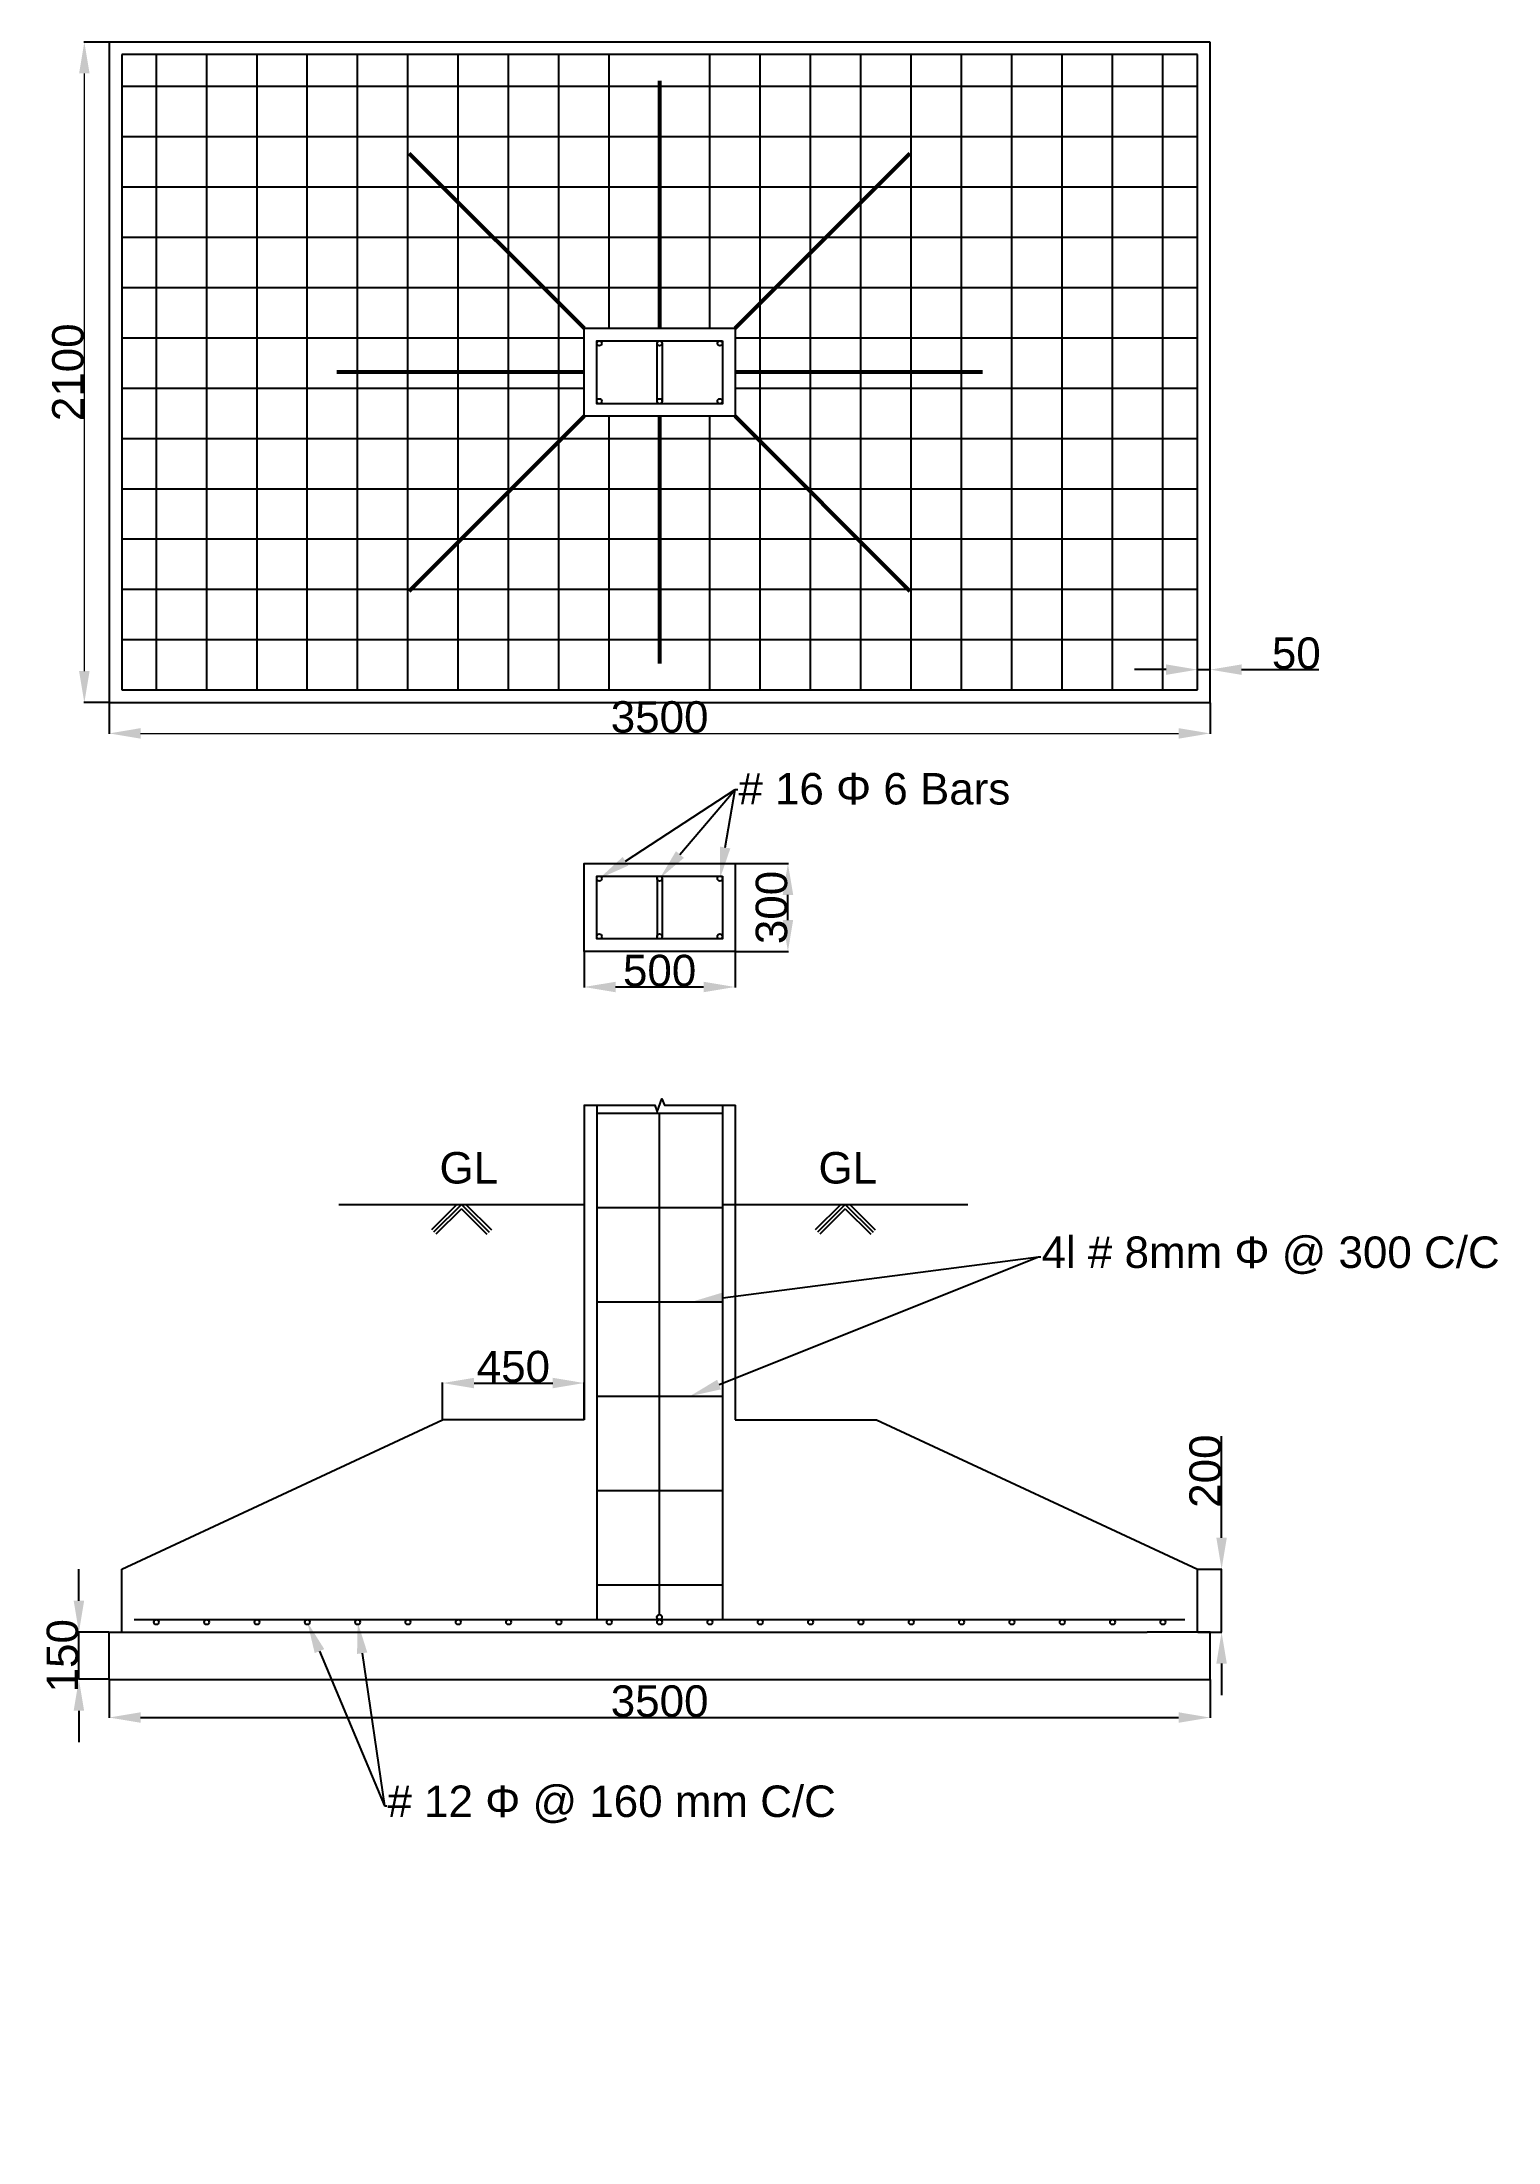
# Model space of a CAD drawing. Header units: millimetres. Extents: x 5515 to 10144, y 2919 to 9595.
import ezdxf
from ezdxf import colors
from ezdxf.entities.mleader import LeaderData, LeaderLine
from ezdxf.math import Vec2, Vec3

# ---------------------------------------------------------------- set-up
doc = ezdxf.new("R2010")
doc.units = ezdxf.units.MM
doc.styles.get("Standard").update_dxf_attribs({"font": 'arial.ttf'})
doc.dimstyles.new('ISO-25', dxfattribs={"dimtxt": 2.5, "dimasz": 2.5, "dimexe": 1.25, "dimexo": 0.625, "dimtad": 1, "dimtxsty": 'Standard', "dimcen": 2.5, "dimadec": 0, "dimazin": 0, "dimtfac": 1, "dimtmove": 0, "dimatfit": 3, "dimfxl": 1, "dimarcsym": 0})

# ---------------------------------------------------------------- blocks, each defined once
blk = doc.blocks.new('*D9')
at = {"color": 0, "lineweight": -2, "transparency": 16777216}
for p, q in [((5728.3, 4388.8), (5728.3, 4266.7)), ((9228.3, 4388.8), (9228.3, 4266.7)), ((5828.3, 4267.9), (9128.3, 4267.9))]:
    blk.add_line(p, q, dxfattribs=at)
at = {"color": 0, "transparency": 16777216}
for points in [[(5828.3, 4284.6), (5828.3, 4251.3), (5728.3, 4267.9)], [(9128.3, 4284.6), (9128.3, 4251.3), (9228.3, 4267.9)]]:
    blk.add_solid(points, dxfattribs=at)
at = {"layer": 'DEFPOINTS', "color": 0, "transparency": 16777216}
for p in [(5728.3, 4389.4), (9228.3, 4389.4), (9228.3, 4267.9)]:
    blk.add_point(p, dxfattribs=at)
at = {"color": 0, "transparency": 16777216, "insert": (7478.3, 4319.6), "char_height": 100, "attachment_point": 5}
blk.add_mtext('3500', dxfattribs=at)
blk = doc.blocks.new('*D10')
at = {"color": 0, "lineweight": -2, "transparency": 16777216}
for p, q in [((5632.1, 4639.4), (5632.1, 4739.4)), ((5727.7, 4539.4), (5630.8, 4539.4)), ((5632.1, 4389.4), (5632.1, 4539.4)), ((5727.7, 4389.4), (5630.8, 4389.4)), ((5632.1, 4289.4), (5632.1, 4189.4))]:
    blk.add_line(p, q, dxfattribs=at)
at = {"color": 0, "transparency": 16777216}
for points in [[(5615.4, 4639.4), (5648.8, 4639.4), (5632.1, 4539.4)], [(5615.4, 4289.4), (5648.8, 4289.4), (5632.1, 4389.4)]]:
    blk.add_solid(points, dxfattribs=at)
at = {"layer": 'DEFPOINTS', "color": 0, "transparency": 16777216}
for p in [(5632.1, 4539.4), (5728.3, 4539.4), (5728.3, 4389.4)]:
    blk.add_point(p, dxfattribs=at)
at = {"color": 0, "transparency": 16777216, "insert": (5580.4, 4464.4), "char_height": 100, "attachment_point": 5, "rotation": 90}
blk.add_mtext('150', dxfattribs=at)
blk = doc.blocks.new('*D12')
at = {"color": 0, "lineweight": -2, "transparency": 16777216}
for p, q in [((9264.9, 4839.4), (9264.9, 5162.9)), ((9188.9, 4739.4), (9266.1, 4739.4)), ((9264.9, 4539.4), (9264.9, 4739.4)), ((9188.9, 4539.4), (9266.1, 4539.4)), ((9264.9, 4439.4), (9264.9, 4339.4))]:
    blk.add_line(p, q, dxfattribs=at)
at = {"color": 0, "transparency": 16777216}
for points in [[(9248.2, 4839.4), (9281.5, 4839.4), (9264.9, 4739.4)], [(9248.2, 4439.4), (9281.5, 4439.4), (9264.9, 4539.4)]]:
    blk.add_solid(points, dxfattribs=at)
at = {"layer": 'DEFPOINTS', "color": 0, "transparency": 16777216}
for p in [(9188.3, 4739.4), (9264.9, 4739.4), (9188.3, 4539.4)]:
    blk.add_point(p, dxfattribs=at)
at = {"color": 0, "transparency": 16777216, "insert": (9213.2, 5051.2), "char_height": 100, "attachment_point": 5, "rotation": 90}
blk.add_mtext('200', dxfattribs=at)
blk = doc.blocks.new('*D13')
at = {"color": 0, "lineweight": -2, "transparency": 16777216}
for p, q in [((6788.3, 5215.2), (6788.3, 5332.6)), ((6888.3, 5331.3), (7138.3, 5331.3)), ((7238.3, 5215.2), (7238.3, 5332.6))]:
    blk.add_line(p, q, dxfattribs=at)
at = {"color": 0, "transparency": 16777216}
for points in [[(6888.3, 5348), (6888.3, 5314.7), (6788.3, 5331.3)], [(7138.3, 5348), (7138.3, 5314.7), (7238.3, 5331.3)]]:
    blk.add_solid(points, dxfattribs=at)
at = {"layer": 'DEFPOINTS', "color": 0, "transparency": 16777216}
for p in [(7238.3, 5331.3), (6788.3, 5214.6), (7238.3, 5214.6)]:
    blk.add_point(p, dxfattribs=at)
at = {"color": 0, "transparency": 16777216, "insert": (7013.3, 5383), "char_height": 100, "attachment_point": 5}
blk.add_mtext('450', dxfattribs=at)
blk = doc.blocks.new('*D14')
at = {"color": 0, "lineweight": -2, "transparency": 16777216}
for p, q in [((7238.3, 6702.6), (7238.3, 6589.1)), ((7718.3, 6702.6), (7718.3, 6589.1)), ((7338.3, 6590.4), (7618.3, 6590.4))]:
    blk.add_line(p, q, dxfattribs=at)
at = {"color": 0, "transparency": 16777216}
for points in [[(7338.3, 6607), (7338.3, 6573.7), (7238.3, 6590.4)], [(7618.3, 6607), (7618.3, 6573.7), (7718.3, 6590.4)]]:
    blk.add_solid(points, dxfattribs=at)
at = {"layer": 'DEFPOINTS', "color": 0, "transparency": 16777216}
for p in [(7238.3, 6703.2), (7718.3, 6703.2), (7718.3, 6590.4)]:
    blk.add_point(p, dxfattribs=at)
at = {"color": 0, "transparency": 16777216, "insert": (7478.3, 6642.1), "char_height": 100, "attachment_point": 5}
blk.add_mtext('500', dxfattribs=at)
blk = doc.blocks.new('*D15')
at = {"color": 0, "lineweight": -2, "transparency": 16777216}
for p, q in [((7718.9, 6983.2), (7887.5, 6983.2)), ((7886.2, 6803.2), (7886.2, 6883.2)), ((7718.9, 6703.2), (7887.5, 6703.2))]:
    blk.add_line(p, q, dxfattribs=at)
at = {"color": 0, "transparency": 16777216}
for points in [[(7869.6, 6883.2), (7902.9, 6883.2), (7886.2, 6983.2)], [(7869.6, 6803.2), (7902.9, 6803.2), (7886.2, 6703.2)]]:
    blk.add_solid(points, dxfattribs=at)
at = {"layer": 'DEFPOINTS', "color": 0, "transparency": 16777216}
for p in [(7718.3, 6983.2), (7886.2, 6983.2), (7718.3, 6703.2)]:
    blk.add_point(p, dxfattribs=at)
at = {"color": 0, "transparency": 16777216, "insert": (7834.5, 6843.2), "char_height": 100, "attachment_point": 5, "rotation": 90}
blk.add_mtext('300', dxfattribs=at)
blk = doc.blocks.new('*D16')
at = {"color": 0, "lineweight": -2, "transparency": 16777216}
for p, q in [((9088.3, 7599.3), (8988.3, 7599.3)), ((9188.3, 7599.9), (9188.3, 7600.5)), ((9188.3, 7599.3), (9228.3, 7599.3)), ((9228.3, 7599.9), (9228.3, 7600.5)), ((9328.3, 7599.3), (9574.5, 7599.3))]:
    blk.add_line(p, q, dxfattribs=at)
at = {"color": 0, "transparency": 16777216}
for points in [[(9088.3, 7616), (9088.3, 7582.6), (9188.3, 7599.3)], [(9328.3, 7616), (9328.3, 7582.6), (9228.3, 7599.3)]]:
    blk.add_solid(points, dxfattribs=at)
at = {"layer": 'DEFPOINTS', "color": 0, "transparency": 16777216}
for p in [(9188.3, 7599.3), (9228.3, 7599.3), (9228.3, 7599.3)]:
    blk.add_point(p, dxfattribs=at)
at = {"color": 0, "transparency": 16777216, "insert": (9502.4, 7651), "char_height": 100, "attachment_point": 5}
blk.add_mtext('50', dxfattribs=at)
blk = doc.blocks.new('*D17')
at = {"color": 0, "lineweight": -2, "transparency": 16777216}
for p, q in [((5728.3, 7494), (5728.3, 7395.3)), ((9228.3, 7494), (9228.3, 7395.3))]:
    blk.add_line(p, q, dxfattribs=at)
at = {"color": 0, "lineweight": 9, "transparency": 16777216}
blk.add_line((5828.3, 7396.6), (9128.3, 7396.6), dxfattribs=at)
at = {"color": 0, "transparency": 16777216}
for points in [[(5828.3, 7413.3), (5828.3, 7379.9), (5728.3, 7396.6)], [(9128.3, 7413.3), (9128.3, 7379.9), (9228.3, 7396.6)]]:
    blk.add_solid(points, dxfattribs=at)
at = {"layer": 'DEFPOINTS', "color": 0, "transparency": 16777216}
for p in [(5728.3, 7494.6), (9228.3, 7494.6), (9228.3, 7396.6)]:
    blk.add_point(p, dxfattribs=at)
at = {"color": 0, "transparency": 16777216, "insert": (7478.3, 7448.3), "char_height": 100, "attachment_point": 5}
blk.add_mtext('3500', dxfattribs=at)
blk = doc.blocks.new('*D18')
at = {"color": 0, "lineweight": -2, "transparency": 16777216}
for p, q in [((5727.7, 9594.6), (5648.1, 9594.6)), ((5727.7, 7494.6), (5648.1, 7494.6))]:
    blk.add_line(p, q, dxfattribs=at)
at = {"color": 0, "lineweight": 9, "transparency": 16777216}
blk.add_line((5649.4, 7594.6), (5649.4, 9494.6), dxfattribs=at)
at = {"color": 0, "transparency": 16777216}
for points in [[(5632.7, 9494.6), (5666, 9494.6), (5649.4, 9594.6)], [(5632.7, 7594.6), (5666, 7594.6), (5649.4, 7494.6)]]:
    blk.add_solid(points, dxfattribs=at)
at = {"layer": 'DEFPOINTS', "color": 0, "transparency": 16777216}
for p in [(5649.4, 9594.6), (5728.3, 9594.6), (5728.3, 7494.6)]:
    blk.add_point(p, dxfattribs=at)
at = {"color": 0, "transparency": 16777216, "insert": (5597.7, 8544.6), "char_height": 100, "attachment_point": 5, "rotation": 90}
blk.add_mtext('2100', dxfattribs=at)

msp = doc.modelspace()

# ---------------------------------------------------------------- linework, layer by layer
for p, q in [((9188.304, 9554.613), (5768.304, 9554.613)), ((5768.304, 9554.613), (5768.304, 7534.613)), ((5878.304, 7534.613), (5878.304, 9554.613)), ((6038.304, 7534.613), (6038.304, 9554.613)), ((6198.304, 7534.613), (6198.304, 9554.613)), ((6358.304, 7534.613), (6358.304, 9554.613)), ((6518.304, 7534.613), (6518.304, 9554.613)), ((6678.304, 7534.613), (6678.304, 9554.613)), ((6838.304, 7534.613), (6838.304, 9554.613)), ((6998.304, 7534.613), (6998.304, 9554.613)), ((7158.304, 7534.613), (7158.304, 9554.613)), ((7318.304, 8684.613), (7318.304, 9554.613)), ((7638.304, 8684.613), (7638.304, 9554.613)), ((7798.304, 7534.613), (7798.304, 9554.613)), ((7958.304, 7534.613), (7958.304, 9554.613)), ((8118.304, 7534.613), (8118.304, 9554.613)), ((8278.304, 7534.613), (8278.304, 9554.613)), ((8438.304, 7534.613), (8438.304, 9554.613)), ((8598.304, 7534.613), (8598.304, 9554.613)), ((8758.304, 7534.613), (8758.304, 9554.613)), ((8758.304, 7534.613), (8758.304, 9554.613)), ((8918.304, 7534.613), (8918.304, 9554.613)), ((9078.304, 7534.613), (9078.304, 9554.613)), ((9188.304, 7534.613), (9188.304, 9554.613)), ((5768.304, 9454.613), (9188.304, 9454.613)), ((5768.304, 9294.613), (9188.304, 9294.613)), ((5768.304, 9134.613), (9188.304, 9134.613)), ((5768.304, 8974.613), (9188.304, 8974.613)), ((5768.304, 8814.613), (9188.304, 8814.613)), ((5768.304, 8654.613), (7238.304, 8654.613)), ((7470.304, 8452.613), (7470.304, 8636.613)), ((7486.304, 8636.613), (7486.304, 8452.613)), ((7718.304, 8654.613), (9188.304, 8654.613)), ((5768.304, 8494.613), (7238.304, 8494.613)), ((7718.304, 8494.613), (9188.304, 8494.613)), ((7318.304, 7534.613), (7318.304, 8404.613)), ((7638.304, 7534.613), (7638.304, 8404.613)), ((5768.304, 8334.613), (9188.304, 8334.613)), ((5768.304, 8174.613), (9188.304, 8174.613)), ((5768.304, 8014.613), (9188.304, 8014.613)), ((5768.304, 7854.613), (9188.304, 7854.613)), ((5768.304, 7694.613), (9188.304, 7694.613)), ((5768.304, 7534.613), (9188.304, 7534.613)), ((7470.304, 6935.195), (7470.304, 6751.195)), ((7486.304, 6935.195), (7486.304, 6751.195)), ((7238.304, 6214.613), (7238.304, 5214.613)), ((7278.304, 6214.613), (7278.304, 5214.613)), ((7678.304, 6214.613), (7678.304, 5214.613)), ((7718.304, 6214.613), (7718.304, 5214.613)), ((7278.304, 6189.388), (7678.304, 6189.388)), ((7478.304, 4595.366), (7478.304, 6189.388)), ((6458.002, 5899.388), (7238.304, 5899.388)), ((6834.011, 5899.388), (6752.877, 5818.254)), ((6848.153, 5899.388), (6759.948, 5811.183)), ((6848.153, 5885.245), (6767.019, 5804.112)), ((6848.153, 5899.388), (6936.358, 5811.183)), ((6848.153, 5885.245), (6929.286, 5804.112)), ((6862.295, 5899.388), (6943.429, 5818.254)), ((7278.304, 5889.388), (7678.304, 5889.388)), ((7678.304, 5899.388), (8458.606, 5899.388)), ((8054.313, 5899.388), (7973.179, 5818.254)), ((8068.455, 5899.388), (7980.25, 5811.183)), ((8068.455, 5885.245), (7987.321, 5804.112)), ((8068.455, 5899.388), (8156.66, 5811.183)), ((8068.455, 5885.245), (8149.589, 5804.112)), ((8082.597, 5899.388), (8163.731, 5818.254)), ((7278.304, 5589.388), (7678.304, 5589.388)), ((7278.304, 5289.388), (7678.304, 5289.388)), ((5768.304, 4739.388), (6788.304, 5214.613)), ((7238.304, 5214.613), (6788.304, 5214.613)), ((7278.304, 5214.613), (7278.304, 4579.388)), ((7678.304, 5214.613), (7678.304, 4579.388)), ((7718.304, 5214.613), (8168.304, 5214.613)), ((8168.304, 5214.613), (9188.304, 4739.388)), ((7278.304, 4989.388), (7678.304, 4989.388)), ((5768.304, 4539.388), (5768.304, 4739.388)), ((7278.304, 4689.388), (7678.304, 4689.388)), ((9188.304, 4539.388), (9188.304, 4739.388)), ((5808.304, 4579.388), (9148.304, 4579.388)), ((7478.304, 4579.388), (7478.304, 4579.395)), ((5728.304, 4389.388), (5728.304, 4539.388)), ((5728.304, 4539.388), (5928.304, 4539.388)), ((5928.304, 4539.388), (9028.304, 4539.388)), ((9228.304, 4539.388), (9028.304, 4539.388)), ((9228.304, 4389.388), (9228.304, 4539.388)), ((5728.304, 4389.388), (9228.304, 4389.388))]:
    msp.add_line(p, q)
at = {"lineweight": 53}
for p, q in [((7478.304, 9470.639), (7478.304, 8684.613)), ((6682.499, 9240.418), (7238.304, 8684.613)), ((8274.108, 9240.418), (7718.304, 8684.613)), ((7238.304, 8544.613), (6452.277, 8544.613)), ((8504.33, 8544.613), (7718.304, 8544.613)), ((7238.304, 8404.613), (6682.499, 7848.809)), ((7478.304, 8404.613), (7478.304, 7618.587)), ((7718.304, 8404.613), (8274.108, 7848.809))]:
    msp.add_line(p, q, dxfattribs=at)
for points in [[(9228.304, 9594.613), (5728.304, 9594.613), (5728.304, 7494.613), (9228.304, 7494.613)], [(7718.304, 8684.613), (7718.304, 8404.613), (7238.304, 8404.613), (7238.304, 8684.613)], [(7678.304, 8644.613), (7678.304, 8444.613), (7278.304, 8444.613), (7278.304, 8644.613)], [(7718.304, 6983.195), (7718.304, 6703.195), (7238.304, 6703.195), (7238.304, 6983.195)], [(7678.304, 6943.195), (7678.304, 6743.195), (7278.304, 6743.195), (7278.304, 6943.195)]]:
    msp.add_lwpolyline(points, close=True)
at = {"linetype": 'Continuous'}
msp.add_lwpolyline([(7237.054, 6214.613), (7463.304, 6214.613), (7470.804, 6194.007), (7485.804, 6235.219), (7493.304, 6214.613), (7719.554, 6214.613)], dxfattribs=at)
for centre in [(7286.304, 8636.613), (7478.304, 8636.613), (7670.141, 8636.613), (7286.304, 8452.613), (7478.304, 8452.613), (7669.847, 8452.613), (7286.304, 6935.195), (7478.304, 6935.195), (7670.141, 6935.195), (7286.304, 6751.195), (7478.304, 6751.195), (7669.847, 6751.195), (5878.304, 4571.388), (6038.304, 4571.388), (6198.304, 4571.388), (6358.304, 4571.388), (6518.304, 4571.388), (6518.304, 4571.388), (6678.304, 4571.388), (6678.304, 4571.388), (6838.304, 4571.388), (6838.304, 4571.388), (6998.304, 4571.388), (6998.304, 4571.388), (7158.304, 4571.388), (7158.304, 4571.388), (7318.304, 4571.388), (7318.304, 4571.388), (7477.824, 4587.38), (7478.304, 4571.388), (7638.304, 4571.388), (7798.304, 4571.388), (7958.304, 4571.388), (8118.304, 4571.388), (8278.304, 4571.388), (8438.304, 4571.388), (8598.304, 4571.388), (8758.304, 4571.388), (8918.304, 4571.388), (8918.304, 4571.388), (9078.304, 4571.388)]:
    msp.add_circle(centre, 8)

# ---------------------------------------------------------------- texts
at = {"char_height": 100, "attachment_point": 1}
for insert in [(6778.547, 6065.586), (7983.45, 6065.586)]:
    msp.add_mtext_dynamic_manual_height_columns('GL', width=118.44846, gutter_width=12.5, heights=[0], dxfattribs=dict(at, insert=insert))

# ---------------------------------------------------------------- dimensions: what is measured, and where the dimension line sits
for base, p1, p2, override, picture, middle in [((5649.361, 9594.613), (5728.304, 7494.613), (5728.304, 9594.613), {"dimtxt": 100, "dimasz": 100, "dimlwd": 9}, '*D18', (5597.679, 8544.613)), ((9264.86, 4739.388), (9188.304, 4539.388), (9188.304, 4739.388), {"dimtxt": 100, "dimasz": 100}, '*D12', (9213.178, 5051.165))]:
    dim = msp.add_linear_dim(base=base, p1=p1, p2=p2, angle=90, dimstyle='ISO-25', override=override)
    dim.commit()
    dim.dimension.update_dxf_attribs({"geometry": picture, "text_midpoint": middle})
for base, p1, p2, text, picture, middle in [((9228.304, 7599.286), (9188.304, 7599.286), (9228.304, 7599.286), '50', '*D16', (9502.394, 7599.286)), ((7718.304, 6590.377), (7238.304, 6703.195), (7718.304, 6703.195), '500', '*D14', (7478.304, 6590.377))]:
    dim = msp.add_linear_dim(base=base, p1=p1, p2=p2, text=text, dimstyle='ISO-25', override={"dimtxt": 100, "dimasz": 100})
    dim.commit()
    dim.dimension.update_dxf_attribs({"geometry": picture, "text_midpoint": middle, "dimtype": 160})
for base, p1, p2, override, picture, middle in [((9228.304, 7396.599), (5728.304, 7494.613), (9228.304, 7494.613), {"dimtxt": 100, "dimasz": 100, "dimlwd": 9}, '*D17', (7478.304, 7448.316)), ((7238.304, 5331.325), (6788.304, 5214.613), (7238.304, 5214.613), {"dimtxt": 100, "dimasz": 100}, '*D13', (7013.304, 5383.008)), ((9228.304, 4267.933), (5728.304, 4389.388), (9228.304, 4389.388), {"dimtxt": 100, "dimasz": 100}, '*D9', (7478.304, 4319.65))]:
    dim = msp.add_linear_dim(base=base, p1=p1, p2=p2, dimstyle='ISO-25', override=override)
    dim.commit()
    dim.dimension.update_dxf_attribs({"geometry": picture, "text_midpoint": middle})
dim = msp.add_linear_dim(base=(7886.246, 6983.195), p1=(7718.304, 6703.195), p2=(7718.304, 6983.195), angle=90, text='300', dimstyle='ISO-25', override={"dimtxt": 100, "dimasz": 100})
dim.commit()
dim.dimension.update_dxf_attribs({"geometry": '*D15', "text_midpoint": (7886.246, 6843.195), "dimtype": 160})
dim = msp.add_linear_dim(base=(5632.092, 4539.388), p1=(5728.304, 4389.388), p2=(5728.304, 4539.388), angle=90, dimstyle='ISO-25', override={"dimtxt": 100, "dimasz": 100})
dim.commit()
dim.dimension.update_dxf_attribs({"geometry": '*D10', "text_midpoint": (5632.092, 4464.388), "dimtype": 160})

# ---------------------------------------------------------------- leaders
ml = msp.add_multileader_mtext('Standard')
ml.set_content('', color=256)
ml.set_leader_properties()
ml.build(insert=Vec2(0, 0))
ml.multileader.update_dxf_attribs({"arrow_head_size": 100})
ctx = ml.context
ctx.base_point, ctx.char_height, ctx.arrow_head_size, ctx.plane_origin = Vec3(7726.514, 7218.765), 100, 100, Vec3(7286.304, 6935.195)
notes = []
notes.append((ctx, [(0, (1, 1, 0), (7718.514, 7218.765), (1, 0), 8, [(0, [(7286.304, 6935.195)], 0, [])])]))
ctx.mtext.insert, ctx.mtext.flow_direction = Vec3(7728.514, 7268.765), 5
ml = msp.add_multileader_mtext('Standard')
ml.set_content('', color=256)
ml.set_leader_properties()
ml.build(insert=Vec2(0, 0))
ml.multileader.update_dxf_attribs({"arrow_head_size": 100})
ctx = ml.context
ctx.base_point, ctx.char_height, ctx.arrow_head_size, ctx.plane_origin = Vec3(7726.514, 7218.765), 100, 100, Vec3(7478.304, 6935.195)
notes.append((ctx, [(0, (1, 1, 0), (7718.514, 7218.765), (1, 0), 8, [(0, [(7478.304, 6935.195)], 0, [])])]))
ctx.mtext.insert, ctx.mtext.flow_direction = Vec3(7728.514, 7268.765), 5
ml = msp.add_multileader_mtext('Standard')
ml.set_content('# 16 Φ 6 Bars ', color=256)
ml.set_leader_properties()
ml.build(insert=Vec2(0, 0))
ml.multileader.update_dxf_attribs({"arrow_head_size": 100})
ctx = ml.context
ctx.base_point, ctx.char_height, ctx.arrow_head_size, ctx.plane_origin = Vec3(7726.514, 7218.765), 100, 100, Vec3(7670.141, 6935.195)
notes.append((ctx, [(0, (1, 1, 0), (7718.514, 7218.765), (1, 0), 8, [(0, [(7670.141, 6935.195)], 0, [])])]))
ctx.mtext.insert, ctx.mtext.flow_direction = Vec3(7728.514, 7270.572), 5
ml = msp.add_multileader_mtext('Standard')
ml.set_content('4l # 8mm Φ @ 300 C/C', color=256)
ml.set_leader_properties()
ml.build(insert=Vec2(0, 0))
ml.multileader.update_dxf_attribs({"arrow_head_size": 100})
ctx = ml.context
ctx.base_point, ctx.char_height, ctx.arrow_head_size, ctx.plane_origin = Vec3(8690.42, 5732.542), 100, 100, Vec3(7574.361, 5289.388)
notes.append((ctx, [(0, (1, 1, 0), (8682.42, 5732.542), (1, 0), 8, [(0, [(7574.361, 5289.388)], 0, [])])]))
ctx.mtext.insert, ctx.mtext.flow_direction = Vec3(8692.42, 5797.242), 5
ml = msp.add_multileader_mtext('Standard')
ml.set_content('', color=256)
ml.set_leader_properties()
ml.build(insert=Vec2(0, 0))
ml.multileader.update_dxf_attribs({"arrow_head_size": 100})
ctx = ml.context
ctx.base_point, ctx.char_height, ctx.arrow_head_size, ctx.plane_origin = Vec3(8690.42, 5732.542), 100, 100, Vec3(7579.901, 5589.388)
notes.append((ctx, [(0, (1, 1, 0), (8682.42, 5732.542), (1, 0), 8, [(0, [(7579.901, 5589.388)], 0, [])])]))
ctx.mtext.insert, ctx.mtext.flow_direction = Vec3(8692.42, 5782.542), 5
ml = msp.add_multileader_mtext('Standard')
ml.set_content('', color=256)
ml.set_leader_properties()
ml.build(insert=Vec2(0, 0))
ml.multileader.update_dxf_attribs({"arrow_head_size": 100})
ctx = ml.context
ctx.base_point, ctx.char_height, ctx.arrow_head_size, ctx.plane_origin = Vec3(6611.207, 3987.086), 100, 100, Vec3(6358.304, 4571.388)
notes.append((ctx, [(0, (1, 1, 0), (6603.207, 3987.086), (1, 0), 8, [(0, [(6358.304, 4571.388)], 0, [])])]))
ctx.mtext.insert, ctx.mtext.flow_direction = Vec3(6613.207, 4037.086), 5
ml = msp.add_multileader_mtext('Standard')
ml.set_content('# 12 Φ @ 160 mm C/C ', color=256)
ml.set_leader_properties()
ml.build(insert=Vec2(0, 0))
ml.multileader.update_dxf_attribs({"arrow_head_size": 100})
ctx = ml.context
ctx.base_point, ctx.char_height, ctx.arrow_head_size, ctx.plane_origin = Vec3(6611.207, 3987.086), 100, 100, Vec3(6518.304, 4571.388)
notes.append((ctx, [(0, (1, 1, 0), (6603.207, 3987.086), (1, 0), 8, [(0, [(6518.304, 4571.388)], 0, [])])]))
ctx.mtext.insert, ctx.mtext.flow_direction = Vec3(6613.207, 4051.786), 5
for ctx, leaders in notes:
    for number, flags, end, landing, length, lines in leaders:
        leader = LeaderData()
        leader.index, (leader.has_last_leader_line, leader.has_dogleg_vector, leader.attachment_direction) = number, flags
        leader.last_leader_point, leader.dogleg_vector, leader.dogleg_length = Vec3(end), Vec3(landing), length
        for number, points, colour, breaks in lines:
            line = LeaderLine()
            line.index, line.vertices, line.color, line.breaks = number, Vec3.list(points), colors.encode_raw_color(colour), breaks
            leader.lines.append(line)
        ctx.leaders.append(leader)

doc.saveas('drawing.dxf')
